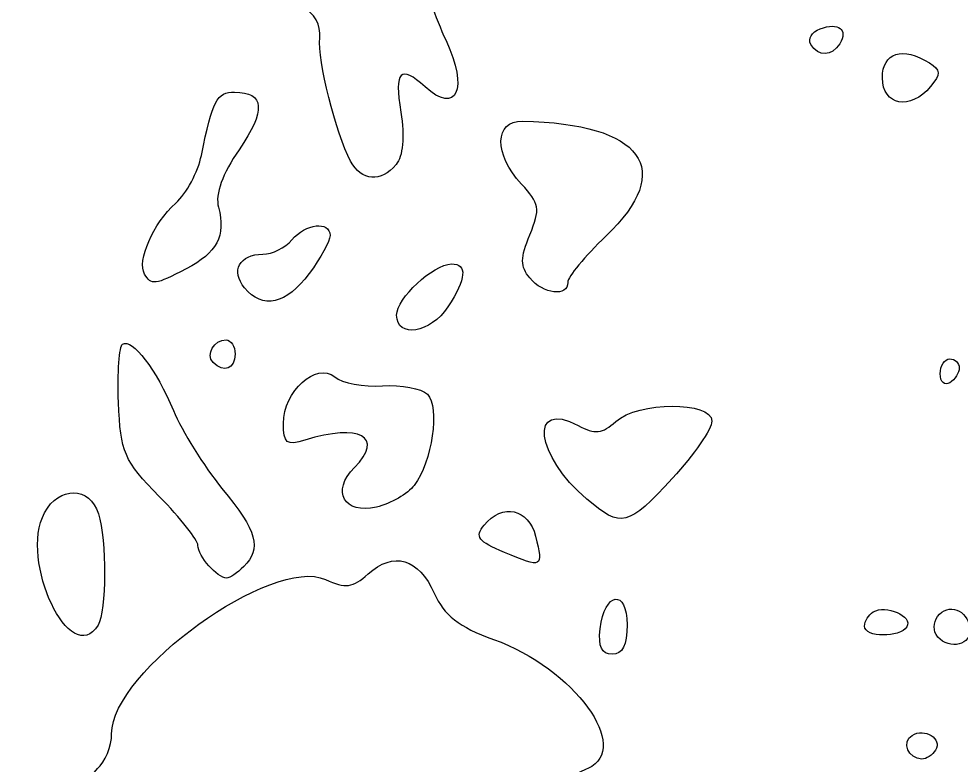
# Model space of a CAD drawing. Header units: centimetres. Extents: x -9.1 to 23.1, y -7.7 to 7.6.
# Drawn here: x -5.077 to -4.431, y -0.77 to -0.259 of the extents above; entities that cross this region are included whole.
import ezdxf

# ---------------------------------------------------------------- set-up
doc = ezdxf.new("R2010")
doc.units = ezdxf.units.CM
doc.header["$MEASUREMENT"] = 0
doc.layers.add('Layer 1', color=7, linetype='Continuous')

msp = doc.modelspace()

# ---------------------------------------------------------------- linework, layer by layer
at = {"layer": 'Layer 1'}
for points, knots in [([(-4.81854, -0.35867), (-4.81383, -0.35299), (-4.81262, -0.33956), (-4.81531, -0.32275), (-4.81531, -0.32275), (-4.81986, -0.29429), (-4.81573, -0.28996), (-4.79871, -0.30536), (-4.79871, -0.30536), (-4.77706, -0.32496), (-4.76875, -0.30676), (-4.78427, -0.27373), (-4.78427, -0.27373), (-4.79201, -0.25726), (-4.79834, -0.23788), (-4.79834, -0.23065), (-4.79834, -0.23065), (-4.79834, -0.21463), (-4.81559, -0.21333), (-4.83624, -0.22781), (-4.83624, -0.22781), (-4.84584, -0.23453), (-4.85743, -0.23666), (-4.86973, -0.23396), (-4.86973, -0.23396), (-4.89268, -0.22892), (-4.90187, -0.24022), (-4.88303, -0.25031), (-4.88303, -0.25031), (-4.87458, -0.25483), (-4.86995, -0.26305), (-4.87087, -0.27186), (-4.87087, -0.27186), (-4.87246, -0.287), (-4.85986, -0.33725), (-4.8497, -0.35632), (-4.8497, -0.35632), (-4.84238, -0.37006), (-4.82884, -0.37109), (-4.81855, -0.35867), (-4.81855, -0.35867), (-4.81855, -0.35867), (-4.81854, -0.35867), (-4.81854, -0.35867)], [0, 0, 0, 0, 0.083333, 0.083333, 0.083333, 0.083333, 0.166667, 0.166667, 0.166667, 0.166667, 0.25, 0.25, 0.25, 0.25, 0.333333, 0.333333, 0.333333, 0.333333, 0.416667, 0.416667, 0.416667, 0.416667, 0.5, 0.5, 0.5, 0.5, 0.583333, 0.583333, 0.583333, 0.583333, 0.666667, 0.666667, 0.666667, 0.666667, 0.75, 0.75, 0.75, 0.75, 0.833333, 0.833333, 0.833333, 0.833333, 1, 1, 1, 1]), ([(-4.51436, -0.27586), (-4.50835, -0.26614), (-4.51532, -0.26085), (-4.52782, -0.26565), (-4.52782, -0.26565), (-4.53359, -0.26787), (-4.53648, -0.27264), (-4.53425, -0.27626), (-4.53425, -0.27626), (-4.52896, -0.28482), (-4.51978, -0.28465), (-4.51436, -0.27585), (-4.51436, -0.27585), (-4.51436, -0.27585), (-4.51436, -0.27586), (-4.51436, -0.27586)], [0, 0, 0, 0, 0.2, 0.2, 0.2, 0.2, 0.4, 0.4, 0.4, 0.4, 0.6, 0.6, 0.6, 0.6, 1, 1, 1, 1]), ([(-4.45208, -0.30521), (-4.445, -0.29668), (-4.44514, -0.2939), (-4.45291, -0.28898), (-4.45291, -0.28898), (-4.47105, -0.2775), (-4.48515, -0.28196), (-4.48515, -0.29917), (-4.48515, -0.29917), (-4.48515, -0.31825), (-4.46583, -0.32177), (-4.45208, -0.30521)], [0, 0, 0, 0, 0.25, 0.25, 0.25, 0.25, 0.5, 0.5, 0.5, 0.5, 1, 1, 1, 1]), ([(-4.96242, -0.43008), (-4.94124, -0.41912), (-4.93519, -0.40757), (-4.94034, -0.38788), (-4.94034, -0.38788), (-4.94267, -0.37899), (-4.93762, -0.36492), (-4.92621, -0.34845), (-4.92621, -0.34845), (-4.90764, -0.32166), (-4.90862, -0.30901), (-4.92925, -0.30901), (-4.92925, -0.30901), (-4.94155, -0.30901), (-4.94444, -0.31452), (-4.95205, -0.35242), (-4.95205, -0.35242), (-4.95432, -0.36373), (-4.96222, -0.37842), (-4.96961, -0.38508), (-4.96961, -0.38508), (-4.98504, -0.39898), (-4.99645, -0.42487), (-4.99101, -0.43366), (-4.99101, -0.43366), (-4.98613, -0.44156), (-4.98412, -0.44131), (-4.96243, -0.43008), (-4.96243, -0.43008), (-4.96243, -0.43008), (-4.96242, -0.43008), (-4.96242, -0.43008)], [0, 0, 0, 0, 0.111111, 0.111111, 0.111111, 0.111111, 0.222222, 0.222222, 0.222222, 0.222222, 0.333333, 0.333333, 0.333333, 0.333333, 0.444444, 0.444444, 0.444444, 0.444444, 0.555556, 0.555556, 0.555556, 0.555556, 0.666667, 0.666667, 0.666667, 0.666667, 0.777778, 0.777778, 0.777778, 0.777778, 1, 1, 1, 1]), ([(-4.70083, -0.43938), (-4.70083, -0.43563), (-4.68907, -0.4214), (-4.67471, -0.40773), (-4.67471, -0.40773), (-4.62657, -0.36194), (-4.64937, -0.33049), (-4.73186, -0.32889), (-4.73186, -0.32889), (-4.75126, -0.32848), (-4.75166, -0.35172), (-4.73259, -0.37201), (-4.73259, -0.37201), (-4.72013, -0.38527), (-4.71951, -0.38901), (-4.72685, -0.40673), (-4.72685, -0.40673), (-4.73341, -0.42257), (-4.73343, -0.42856), (-4.72693, -0.43637), (-4.72693, -0.43637), (-4.71764, -0.44757), (-4.70081, -0.4495), (-4.70081, -0.43938), (-4.70081, -0.43938), (-4.70081, -0.43938), (-4.70083, -0.43938), (-4.70083, -0.43938)], [0, 0, 0, 0, 0.125, 0.125, 0.125, 0.125, 0.25, 0.25, 0.25, 0.25, 0.375, 0.375, 0.375, 0.375, 0.5, 0.5, 0.5, 0.5, 0.625, 0.625, 0.625, 0.625, 0.75, 0.75, 0.75, 0.75, 1, 1, 1, 1]), ([(-4.87815, -0.43338), (-4.87029, -0.42275), (-4.86386, -0.41099), (-4.86386, -0.40726), (-4.86386, -0.40726), (-4.86386, -0.39712), (-4.88068, -0.39905), (-4.88998, -0.41027), (-4.88998, -0.41027), (-4.89445, -0.41566), (-4.90345, -0.42007), (-4.90999, -0.42007), (-4.90999, -0.42007), (-4.92595, -0.42007), (-4.9321, -0.43153), (-4.9224, -0.44322), (-4.9224, -0.44322), (-4.91005, -0.45809), (-4.89373, -0.45447), (-4.87815, -0.4334), (-4.87815, -0.4334), (-4.87815, -0.4334), (-4.87815, -0.43338), (-4.87815, -0.43338)], [0, 0, 0, 0, 0.142857, 0.142857, 0.142857, 0.142857, 0.285714, 0.285714, 0.285714, 0.285714, 0.428571, 0.428571, 0.428571, 0.428571, 0.571429, 0.571429, 0.571429, 0.571429, 0.714286, 0.714286, 0.714286, 0.714286, 1, 1, 1, 1]), ([(-4.783, -0.45617), (-4.77036, -0.43688), (-4.76952, -0.42647), (-4.78062, -0.42677), (-4.78062, -0.42677), (-4.79333, -0.42718), (-4.81817, -0.45034), (-4.81817, -0.46189), (-4.81817, -0.46189), (-4.81817, -0.47798), (-4.7948, -0.47419), (-4.783, -0.45618), (-4.783, -0.45618), (-4.783, -0.45618), (-4.783, -0.45617), (-4.783, -0.45617)], [0, 0, 0, 0, 0.2, 0.2, 0.2, 0.2, 0.4, 0.4, 0.4, 0.4, 0.6, 0.6, 0.6, 0.6, 1, 1, 1, 1]), ([(-4.92303, -0.6342), (-4.91049, -0.62166), (-4.91369, -0.61014), (-4.93791, -0.58059), (-4.93791, -0.58059), (-4.95041, -0.56534), (-4.96539, -0.54133), (-4.97122, -0.52724), (-4.97122, -0.52724), (-4.98277, -0.49929), (-4.99939, -0.47755), (-5.00607, -0.48168), (-5.00607, -0.48168), (-5.00839, -0.48312), (-5.00965, -0.50112), (-5.00887, -0.52168), (-5.00887, -0.52168), (-5.00757, -0.55577), (-5.00509, -0.56147), (-4.98091, -0.58611), (-4.98091, -0.58611), (-4.96632, -0.60098), (-4.95438, -0.61611), (-4.95438, -0.61975), (-4.95438, -0.61975), (-4.95438, -0.62694), (-4.94111, -0.64204), (-4.93479, -0.64204), (-4.93479, -0.64204), (-4.93263, -0.64204), (-4.92734, -0.6385), (-4.92303, -0.6342)], [0, 0, 0, 0, 0.111111, 0.111111, 0.111111, 0.111111, 0.222222, 0.222222, 0.222222, 0.222222, 0.333333, 0.333333, 0.333333, 0.333333, 0.444444, 0.444444, 0.444444, 0.444444, 0.555556, 0.555556, 0.555556, 0.555556, 0.666667, 0.666667, 0.666667, 0.666667, 0.777778, 0.777778, 0.777778, 0.777778, 1, 1, 1, 1]), ([(-4.92894, -0.48861), (-4.92894, -0.48322), (-4.93171, -0.47881), (-4.93509, -0.47881), (-4.93509, -0.47881), (-4.94333, -0.47881), (-4.94922, -0.48901), (-4.94401, -0.49423), (-4.94401, -0.49423), (-4.93665, -0.50158), (-4.92895, -0.49871), (-4.92895, -0.48861), (-4.92895, -0.48861), (-4.92895, -0.48861), (-4.92894, -0.48861), (-4.92894, -0.48861)], [0, 0, 0, 0, 0.2, 0.2, 0.2, 0.2, 0.4, 0.4, 0.4, 0.4, 0.6, 0.6, 0.6, 0.6, 1, 1, 1, 1]), ([(-4.80606, -0.5785), (-4.79393, -0.56262), (-4.78843, -0.52471), (-4.79702, -0.51612), (-4.79702, -0.51612), (-4.80108, -0.51204), (-4.81497, -0.50945), (-4.82789, -0.51033), (-4.82789, -0.51033), (-4.84081, -0.51119), (-4.85555, -0.50844), (-4.86064, -0.50423), (-4.86064, -0.50423), (-4.87326, -0.49376), (-4.89578, -0.51416), (-4.89578, -0.53605), (-4.89578, -0.53605), (-4.89578, -0.54973), (-4.89359, -0.55144), (-4.88108, -0.54753), (-4.88108, -0.54753), (-4.84356, -0.53578), (-4.8262, -0.54539), (-4.84713, -0.56634), (-4.84713, -0.56634), (-4.86322, -0.58243), (-4.85412, -0.59872), (-4.83203, -0.59339), (-4.83203, -0.59339), (-4.82218, -0.591), (-4.81049, -0.58432), (-4.80605, -0.5785), (-4.80605, -0.5785), (-4.80605, -0.5785), (-4.80606, -0.5785), (-4.80606, -0.5785)], [0, 0, 0, 0, 0.1, 0.1, 0.1, 0.1, 0.2, 0.2, 0.2, 0.2, 0.3, 0.3, 0.3, 0.3, 0.4, 0.4, 0.4, 0.4, 0.5, 0.5, 0.5, 0.5, 0.6, 0.6, 0.6, 0.6, 0.7, 0.7, 0.7, 0.7, 0.8, 0.8, 0.8, 0.8, 1, 1, 1, 1]), ([(-4.43243, -0.49801), (-4.43243, -0.49463), (-4.43537, -0.49186), (-4.43896, -0.49186), (-4.43896, -0.49186), (-4.44255, -0.49186), (-4.44549, -0.49644), (-4.44549, -0.50204), (-4.44549, -0.50204), (-4.44549, -0.50764), (-4.44255, -0.51041), (-4.43896, -0.50819), (-4.43896, -0.50819), (-4.43537, -0.50597), (-4.43243, -0.50139), (-4.43243, -0.49801)], [0, 0, 0, 0, 0.2, 0.2, 0.2, 0.2, 0.4, 0.4, 0.4, 0.4, 0.6, 0.6, 0.6, 0.6, 1, 1, 1, 1]), ([(-4.62903, -0.5736), (-4.6142, -0.55751), (-4.60207, -0.53988), (-4.60207, -0.53441), (-4.60207, -0.53441), (-4.60207, -0.52063), (-4.65263, -0.52091), (-4.66796, -0.53482), (-4.66796, -0.53482), (-4.67717, -0.54315), (-4.68211, -0.54366), (-4.69367, -0.5375), (-4.69367, -0.5375), (-4.72766, -0.51931), (-4.72312, -0.55811), (-4.68777, -0.58797), (-4.68777, -0.58797), (-4.66408, -0.60797), (-4.65967, -0.6069), (-4.62903, -0.57366), (-4.62903, -0.57366), (-4.62903, -0.57366), (-4.62903, -0.5736), (-4.62903, -0.5736)], [0, 0, 0, 0, 0.142857, 0.142857, 0.142857, 0.142857, 0.285714, 0.285714, 0.285714, 0.285714, 0.428571, 0.428571, 0.428571, 0.428571, 0.571429, 0.571429, 0.571429, 0.571429, 0.714286, 0.714286, 0.714286, 0.714286, 1, 1, 1, 1]), ([(-5.02289, -0.67434), (-5.01705, -0.66489), (-5.01684, -0.61585), (-5.02256, -0.59794), (-5.02256, -0.59794), (-5.02855, -0.57916), (-5.04967, -0.57882), (-5.05959, -0.59736), (-5.05959, -0.59736), (-5.07719, -0.63025), (-5.04169, -0.70475), (-5.0229, -0.67435), (-5.0229, -0.67435), (-5.0229, -0.67435), (-5.02289, -0.67434), (-5.02289, -0.67434)], [0, 0, 0, 0, 0.2, 0.2, 0.2, 0.2, 0.4, 0.4, 0.4, 0.4, 0.6, 0.6, 0.6, 0.6, 1, 1, 1, 1]), ([(-4.7229, -0.6134), (-4.72768, -0.59437), (-4.74552, -0.59055), (-4.75822, -0.60584), (-4.75822, -0.60584), (-4.76477, -0.61373), (-4.76238, -0.61695), (-4.74433, -0.6245), (-4.74433, -0.6245), (-4.71812, -0.63546), (-4.71746, -0.63512), (-4.72291, -0.6134), (-4.72291, -0.6134), (-4.72291, -0.6134), (-4.7229, -0.6134), (-4.7229, -0.6134)], [0, 0, 0, 0, 0.2, 0.2, 0.2, 0.2, 0.4, 0.4, 0.4, 0.4, 0.6, 0.6, 0.6, 0.6, 1, 1, 1, 1]), ([(-4.9444, -0.87223), (-4.93449, -0.81754), (-4.91414, -0.78457), (-4.905, -0.80838), (-4.905, -0.80838), (-4.90299, -0.81363), (-4.89572, -0.81971), (-4.88886, -0.82188), (-4.88886, -0.82188), (-4.87959, -0.82484), (-4.87737, -0.82976), (-4.88022, -0.84111), (-4.88022, -0.84111), (-4.88458, -0.85849), (-4.87337, -0.88385), (-4.86149, -0.88348), (-4.86149, -0.88348), (-4.85713, -0.88348), (-4.84767, -0.87387), (-4.84048, -0.86244), (-4.84048, -0.86244), (-4.83329, -0.85101), (-4.82082, -0.83837), (-4.81277, -0.83435), (-4.81277, -0.83435), (-4.80472, -0.83036), (-4.79274, -0.82217), (-4.78614, -0.8162), (-4.78614, -0.8162), (-4.77955, -0.81023), (-4.76909, -0.80535), (-4.7629, -0.80535), (-4.7629, -0.80535), (-4.75671, -0.80535), (-4.73931, -0.79897), (-4.72423, -0.79117), (-4.72423, -0.79117), (-4.70915, -0.78337), (-4.6924, -0.77499), (-4.68701, -0.77254), (-4.68701, -0.77254), (-4.6565, -0.75868), (-4.69657, -0.70393), (-4.75175, -0.68409), (-4.75175, -0.68409), (-4.77557, -0.67552), (-4.78573, -0.66763), (-4.7924, -0.65248), (-4.7924, -0.65248), (-4.80295, -0.62854), (-4.8203, -0.62348), (-4.83774, -0.63926), (-4.83774, -0.63926), (-4.84818, -0.64871), (-4.8532, -0.64937), (-4.86696, -0.64309), (-4.86696, -0.64309), (-4.90323, -0.62656), (-5.01357, -0.70611), (-5.01357, -0.74879), (-5.01357, -0.74879), (-5.01357, -0.75746), (-5.01798, -0.76821), (-5.02337, -0.77268), (-5.02337, -0.77268), (-5.03362, -0.78119), (-5.03807, -0.86416), (-5.02827, -0.86407), (-5.02827, -0.86407), (-5.02558, -0.86407), (-5.01836, -0.85523), (-5.01225, -0.84448), (-5.01225, -0.84448), (-5.00614, -0.83373), (-4.99815, -0.82493), (-4.99452, -0.82493), (-4.99452, -0.82493), (-4.98246, -0.82493), (-4.97288, -0.8526), (-4.97625, -0.87771), (-4.97625, -0.87771), (-4.97808, -0.89133), (-4.97802, -0.90403), (-4.97613, -0.90593), (-4.97613, -0.90593), (-4.96748, -0.91458), (-4.94842, -0.89431), (-4.94441, -0.8722), (-4.94441, -0.8722), (-4.94441, -0.8722), (-4.9444, -0.87223), (-4.9444, -0.87223)], [0, 0, 0, 0, 0.041667, 0.041667, 0.041667, 0.041667, 0.083333, 0.083333, 0.083333, 0.083333, 0.125, 0.125, 0.125, 0.125, 0.166667, 0.166667, 0.166667, 0.166667, 0.208333, 0.208333, 0.208333, 0.208333, 0.25, 0.25, 0.25, 0.25, 0.291667, 0.291667, 0.291667, 0.291667, 0.333333, 0.333333, 0.333333, 0.333333, 0.375, 0.375, 0.375, 0.375, 0.416667, 0.416667, 0.416667, 0.416667, 0.458333, 0.458333, 0.458333, 0.458333, 0.5, 0.5, 0.5, 0.5, 0.541667, 0.541667, 0.541667, 0.541667, 0.583333, 0.583333, 0.583333, 0.583333, 0.625, 0.625, 0.625, 0.625, 0.666667, 0.666667, 0.666667, 0.666667, 0.708333, 0.708333, 0.708333, 0.708333, 0.75, 0.75, 0.75, 0.75, 0.791667, 0.791667, 0.791667, 0.791667, 0.833333, 0.833333, 0.833333, 0.833333, 0.875, 0.875, 0.875, 0.875, 0.916667, 0.916667, 0.916667, 0.916667, 1, 1, 1, 1]), ([(-4.66022, -0.67415), (-4.66022, -0.64916), (-4.6756, -0.6514), (-4.67861, -0.67683), (-4.67861, -0.67683), (-4.68008, -0.6892), (-4.6777, -0.69429), (-4.67045, -0.69429), (-4.67045, -0.69429), (-4.66338, -0.69429), (-4.66022, -0.68808), (-4.66022, -0.67415)], [0, 0, 0, 0, 0.25, 0.25, 0.25, 0.25, 0.5, 0.5, 0.5, 0.5, 1, 1, 1, 1]), ([(-4.42514, -0.67834), (-4.42514, -0.66557), (-4.4378, -0.65861), (-4.44604, -0.66685), (-4.44604, -0.66685), (-4.44972, -0.67056), (-4.45076, -0.67674), (-4.44835, -0.68065), (-4.44835, -0.68065), (-4.44195, -0.69101), (-4.42514, -0.68933), (-4.42514, -0.67834)], [0, 0, 0, 0, 0.25, 0.25, 0.25, 0.25, 0.5, 0.5, 0.5, 0.5, 1, 1, 1, 1]), ([(-4.46837, -0.67537), (-4.46403, -0.66835), (-4.48296, -0.66004), (-4.4914, -0.66525), (-4.4914, -0.66525), (-4.49467, -0.66727), (-4.49734, -0.67168), (-4.49734, -0.67506), (-4.49734, -0.67506), (-4.49734, -0.68289), (-4.47318, -0.68314), (-4.46837, -0.67547), (-4.46837, -0.67547), (-4.46837, -0.67547), (-4.46837, -0.67537), (-4.46837, -0.67537)], [0, 0, 0, 0, 0.2, 0.2, 0.2, 0.2, 0.4, 0.4, 0.4, 0.4, 0.6, 0.6, 0.6, 0.6, 1, 1, 1, 1]), ([(-4.44867, -0.76005), (-4.44384, -0.75223), (-4.45613, -0.74449), (-4.46483, -0.74986), (-4.46483, -0.74986), (-4.47213, -0.75438), (-4.46734, -0.76612), (-4.45819, -0.76612), (-4.45819, -0.76612), (-4.45502, -0.76612), (-4.45074, -0.7634), (-4.44867, -0.76004), (-4.44867, -0.76004), (-4.44867, -0.76004), (-4.44867, -0.76005), (-4.44867, -0.76005)], [0, 0, 0, 0, 0.2, 0.2, 0.2, 0.2, 0.4, 0.4, 0.4, 0.4, 0.6, 0.6, 0.6, 0.6, 1, 1, 1, 1])]:
    msp.add_open_spline(points, degree=3, knots=knots, dxfattribs=at)

doc.saveas('drawing.dxf')
